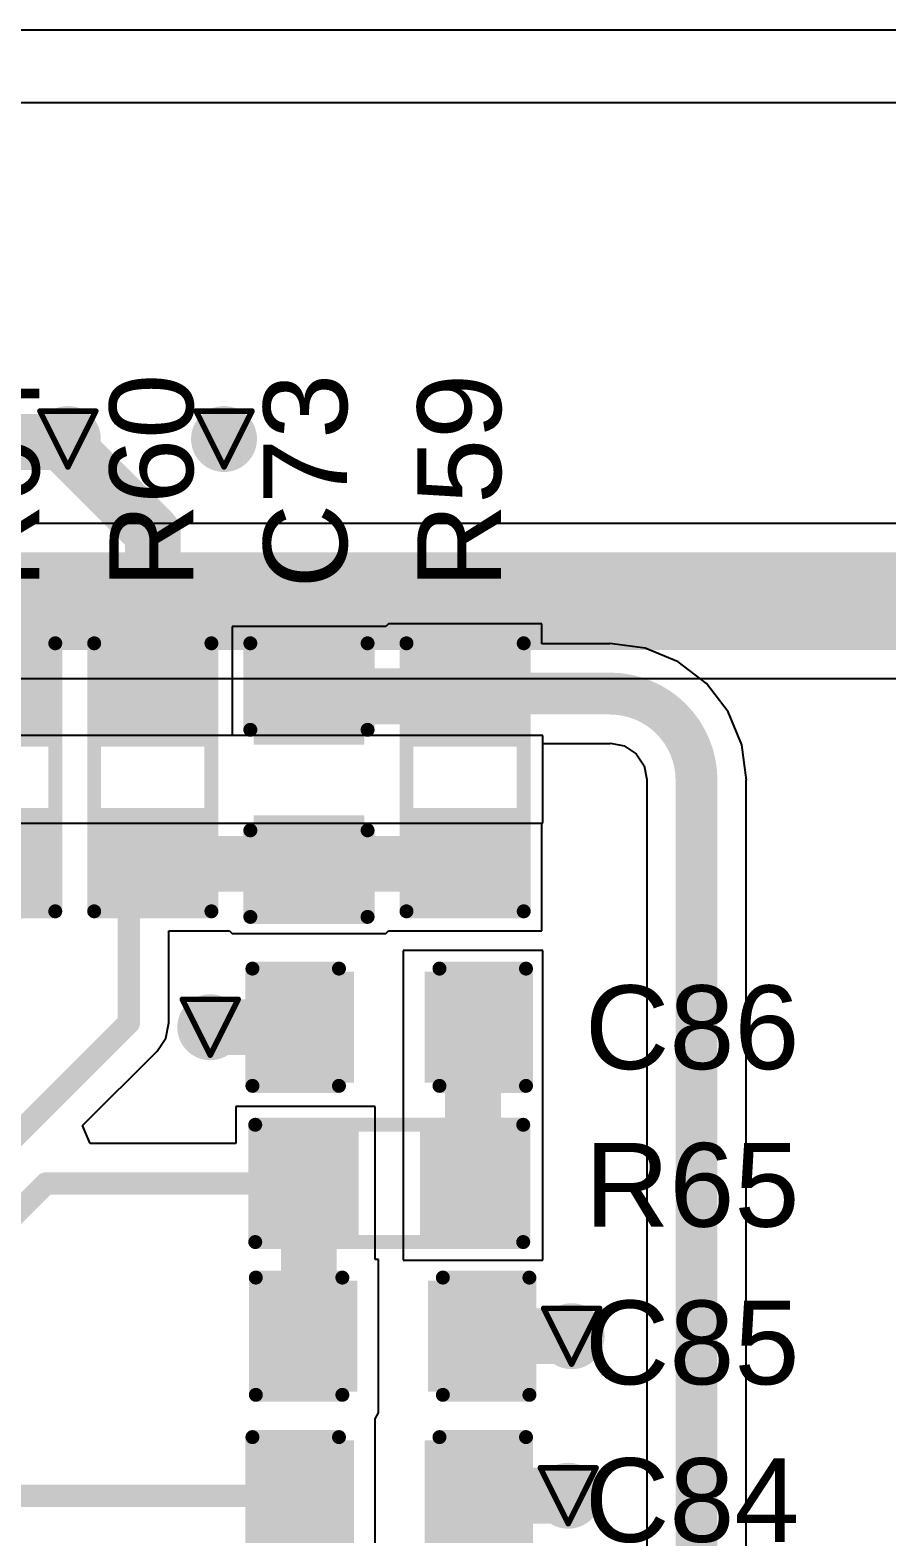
# Model space of a CAD drawing. Header units: inches. Extents: x 0 to 12.2, y 0 to 7.
# Drawn here: x 1.491 to 1.798, y 3.896 to 4.435 of the extents above; entities that cross this region are included whole.
import ezdxf

# ---------------------------------------------------------------- set-up
doc = ezdxf.new("R2010")
doc.units = ezdxf.units.IN
doc.header["$MEASUREMENT"] = 0
for name, color, linetype in [('Bottom Layer', 5, 'Continuous'), ('Drill Drawing', 1, 'Continuous'), ('Layer 1', 16, 'Continuous'), ('Layer 2', 76, 'Continuous'), ('Top Layer', 1, 'Continuous'), ('Top Overlay', 2, 'Continuous'), ('Top Paste', 8, 'Continuous'), ('Top Solder', 216, 'Continuous'), ('Via Holes', 16, 'Continuous')]:
    doc.layers.add(name, color=color, linetype=linetype)
doc.styles.add('Arial', font='', dxfattribs={"height": 0.2})
doc.styles.get('Arial').set_extended_font_data('Arial')

# ---------------------------------------------------------------- blocks, each defined once
blk = doc.blocks.new('R___0603_99')
at = {"layer": 'Top Layer'}
for points in [[(-0.015, 0.0175), (-0.015, -0.0175), (-0.045, -0.0175), (-0.045, 0.0175)], [(0.045, 0.0175), (0.045, -0.0175), (0.015, -0.0175), (0.015, 0.0175)]]:
    blk.add_hatch(color=1, dxfattribs=at).paths.add_polyline_path(points)
at = {"layer": 'Top Paste'}
for points in [[(-0.015, 0.0175), (-0.015, -0.0175), (-0.045, -0.0175), (-0.045, 0.0175)], [(0.045, 0.0175), (0.045, -0.0175), (0.015, -0.0175), (0.015, 0.0175)]]:
    blk.add_hatch(color=8, dxfattribs=at).paths.add_polyline_path(points)
at = {"layer": 'Top Solder'}
for points in [[(-0.011, 0.0215), (-0.011, -0.0215), (-0.049, -0.0215), (-0.049, 0.0215)], [(0.049, 0.0215), (0.049, -0.0215), (0.011, -0.0215), (0.011, 0.0215)]]:
    blk.add_hatch(color=216, dxfattribs=at).paths.add_polyline_path(points)
at = {"layer": 'Top Overlay'}
for points in [[(-0.048, 0.021, 0.005, 0.005, 0), (0.048, 0.021, 0.005, 0.005, 0)], [(-0.048, -0.021, 0.005, 0.005, 0), (-0.048, 0.021, 0.005, 0.005, 0)], [(0.048, -0.021, 0.005, 0.005, 0), (0.048, 0.021, 0.005, 0.005, 0)], [(-0.048, -0.021, 0.005, 0.005, 0), (0.048, -0.021, 0.005, 0.005, 0)]]:
    blk.add_lwpolyline(points, format="xyseb", dxfattribs=at)
for points in [[(-0.04925, 0.021, 0.0025, 0.0025, 1), (-0.04675, 0.021, 0.0025, 0.0025, 1)], [(-0.04925, 0.021, 0.0025, 0.0025, 1), (-0.04675, 0.021, 0.0025, 0.0025, 1)], [(0.04675, 0.021, 0.0025, 0.0025, 1), (0.04925, 0.021, 0.0025, 0.0025, 1)], [(0.04675, 0.021, 0.0025, 0.0025, 1), (0.04925, 0.021, 0.0025, 0.0025, 1)], [(-0.04925, -0.021, 0.0025, 0.0025, 1), (-0.04675, -0.021, 0.0025, 0.0025, 1)], [(-0.04925, -0.021, 0.0025, 0.0025, 1), (-0.04675, -0.021, 0.0025, 0.0025, 1)], [(0.04675, -0.021, 0.0025, 0.0025, 1), (0.04925, -0.021, 0.0025, 0.0025, 1)], [(0.04675, -0.021, 0.0025, 0.0025, 1), (0.04925, -0.021, 0.0025, 0.0025, 1)]]:
    blk.add_lwpolyline(points, format="xyseb", close=True, dxfattribs=at)
blk = doc.blocks.new('R___0603_100')
at = {"layer": 'Top Layer'}
for points in [[(-0.015, 0.0175), (-0.015, -0.0175), (-0.045, -0.0175), (-0.045, 0.0175)], [(0.045, 0.0175), (0.045, -0.0175), (0.015, -0.0175), (0.015, 0.0175)]]:
    blk.add_hatch(color=1, dxfattribs=at).paths.add_polyline_path(points)
at = {"layer": 'Top Paste'}
for points in [[(-0.015, 0.0175), (-0.015, -0.0175), (-0.045, -0.0175), (-0.045, 0.0175)], [(0.045, 0.0175), (0.045, -0.0175), (0.015, -0.0175), (0.015, 0.0175)]]:
    blk.add_hatch(color=8, dxfattribs=at).paths.add_polyline_path(points)
at = {"layer": 'Top Solder'}
for points in [[(-0.011, 0.0215), (-0.011, -0.0215), (-0.049, -0.0215), (-0.049, 0.0215)], [(0.049, 0.0215), (0.049, -0.0215), (0.011, -0.0215), (0.011, 0.0215)]]:
    blk.add_hatch(color=216, dxfattribs=at).paths.add_polyline_path(points)
at = {"layer": 'Top Overlay'}
for points in [[(-0.048, -0.021, 0.005, 0.005, 0), (-0.048, 0.021, 0.005, 0.005, 0)], [(0.048, 0.021, 0.005, 0.005, 0), (-0.048, 0.021, 0.005, 0.005, 0)], [(0.048, -0.021, 0.005, 0.005, 0), (0.048, 0.021, 0.005, 0.005, 0)], [(0.048, -0.021, 0.005, 0.005, 0), (-0.048, -0.021, 0.005, 0.005, 0)]]:
    blk.add_lwpolyline(points, format="xyseb", dxfattribs=at)
for points in [[(-0.04925, 0.021, 0.0025, 0.0025, 1), (-0.04675, 0.021, 0.0025, 0.0025, 1)], [(-0.04925, 0.021, 0.0025, 0.0025, 1), (-0.04675, 0.021, 0.0025, 0.0025, 1)], [(0.04675, 0.021, 0.0025, 0.0025, 1), (0.04925, 0.021, 0.0025, 0.0025, 1)], [(0.04675, 0.021, 0.0025, 0.0025, 1), (0.04925, 0.021, 0.0025, 0.0025, 1)], [(-0.04925, -0.021, 0.0025, 0.0025, 1), (-0.04675, -0.021, 0.0025, 0.0025, 1)], [(-0.04925, -0.021, 0.0025, 0.0025, 1), (-0.04675, -0.021, 0.0025, 0.0025, 1)], [(0.04675, -0.021, 0.0025, 0.0025, 1), (0.04925, -0.021, 0.0025, 0.0025, 1)], [(0.04675, -0.021, 0.0025, 0.0025, 1), (0.04925, -0.021, 0.0025, 0.0025, 1)]]:
    blk.add_lwpolyline(points, format="xyseb", close=True, dxfattribs=at)
blk = doc.blocks.new('R___0603_104')
at = {"layer": 'Top Layer'}
for points in [[(-0.015, 0.0175), (-0.015, -0.0175), (-0.045, -0.0175), (-0.045, 0.0175)], [(0.045, 0.0175), (0.045, -0.0175), (0.015, -0.0175), (0.015, 0.0175)]]:
    blk.add_hatch(color=1, dxfattribs=at).paths.add_polyline_path(points)
at = {"layer": 'Top Paste'}
for points in [[(-0.015, 0.0175), (-0.015, -0.0175), (-0.045, -0.0175), (-0.045, 0.0175)], [(0.045, 0.0175), (0.045, -0.0175), (0.015, -0.0175), (0.015, 0.0175)]]:
    blk.add_hatch(color=8, dxfattribs=at).paths.add_polyline_path(points)
at = {"layer": 'Top Solder'}
for points in [[(-0.011, 0.0215), (-0.011, -0.0215), (-0.049, -0.0215), (-0.049, 0.0215)], [(0.049, 0.0215), (0.049, -0.0215), (0.011, -0.0215), (0.011, 0.0215)]]:
    blk.add_hatch(color=216, dxfattribs=at).paths.add_polyline_path(points)
at = {"layer": 'Top Overlay'}
for points in [[(-0.048, 0.021, 0.005, 0.005, 0), (-0.048, -0.021, 0.005, 0.005, 0)], [(-0.048, 0.021, 0.005, 0.005, 0), (0.048, 0.021, 0.005, 0.005, 0)], [(0.048, 0.021, 0.005, 0.005, 0), (0.048, -0.021, 0.005, 0.005, 0)], [(-0.048, -0.021, 0.005, 0.005, 0), (0.048, -0.021, 0.005, 0.005, 0)]]:
    blk.add_lwpolyline(points, format="xyseb", dxfattribs=at)
for points in [[(-0.04925, 0.021, 0.0025, 0.0025, 1), (-0.04675, 0.021, 0.0025, 0.0025, 1)], [(-0.04925, 0.021, 0.0025, 0.0025, 1), (-0.04675, 0.021, 0.0025, 0.0025, 1)], [(0.04675, 0.021, 0.0025, 0.0025, 1), (0.04925, 0.021, 0.0025, 0.0025, 1)], [(0.04675, 0.021, 0.0025, 0.0025, 1), (0.04925, 0.021, 0.0025, 0.0025, 1)], [(-0.04925, -0.021, 0.0025, 0.0025, 1), (-0.04675, -0.021, 0.0025, 0.0025, 1)], [(-0.04925, -0.021, 0.0025, 0.0025, 1), (-0.04675, -0.021, 0.0025, 0.0025, 1)], [(0.04675, -0.021, 0.0025, 0.0025, 1), (0.04925, -0.021, 0.0025, 0.0025, 1)], [(0.04675, -0.021, 0.0025, 0.0025, 1), (0.04925, -0.021, 0.0025, 0.0025, 1)]]:
    blk.add_lwpolyline(points, format="xyseb", close=True, dxfattribs=at)
blk = doc.blocks.new('R___0603_105')
at = {"layer": 'Top Layer'}
for points in [[(-0.015, 0.0175), (-0.015, -0.0175), (-0.045, -0.0175), (-0.045, 0.0175)], [(0.045, 0.0175), (0.045, -0.0175), (0.015, -0.0175), (0.015, 0.0175)]]:
    blk.add_hatch(color=1, dxfattribs=at).paths.add_polyline_path(points)
at = {"layer": 'Top Paste'}
for points in [[(-0.015, 0.0175), (-0.015, -0.0175), (-0.045, -0.0175), (-0.045, 0.0175)], [(0.045, 0.0175), (0.045, -0.0175), (0.015, -0.0175), (0.015, 0.0175)]]:
    blk.add_hatch(color=8, dxfattribs=at).paths.add_polyline_path(points)
at = {"layer": 'Top Solder'}
for points in [[(-0.011, 0.0215), (-0.011, -0.0215), (-0.049, -0.0215), (-0.049, 0.0215)], [(0.049, 0.0215), (0.049, -0.0215), (0.011, -0.0215), (0.011, 0.0215)]]:
    blk.add_hatch(color=216, dxfattribs=at).paths.add_polyline_path(points)
at = {"layer": 'Top Overlay'}
for points in [[(-0.048, 0.021, 0.005, 0.005, 0), (-0.048, -0.021, 0.005, 0.005, 0)], [(-0.048, 0.021, 0.005, 0.005, 0), (0.048, 0.021, 0.005, 0.005, 0)], [(0.048, 0.021, 0.005, 0.005, 0), (0.048, -0.021, 0.005, 0.005, 0)], [(-0.048, -0.021, 0.005, 0.005, 0), (0.048, -0.021, 0.005, 0.005, 0)]]:
    blk.add_lwpolyline(points, format="xyseb", dxfattribs=at)
for points in [[(-0.04925, 0.021, 0.0025, 0.0025, 1), (-0.04675, 0.021, 0.0025, 0.0025, 1)], [(-0.04925, 0.021, 0.0025, 0.0025, 1), (-0.04675, 0.021, 0.0025, 0.0025, 1)], [(0.04675, 0.021, 0.0025, 0.0025, 1), (0.04925, 0.021, 0.0025, 0.0025, 1)], [(0.04675, 0.021, 0.0025, 0.0025, 1), (0.04925, 0.021, 0.0025, 0.0025, 1)], [(-0.04925, -0.021, 0.0025, 0.0025, 1), (-0.04675, -0.021, 0.0025, 0.0025, 1)], [(-0.04925, -0.021, 0.0025, 0.0025, 1), (-0.04675, -0.021, 0.0025, 0.0025, 1)], [(0.04675, -0.021, 0.0025, 0.0025, 1), (0.04925, -0.021, 0.0025, 0.0025, 1)], [(0.04675, -0.021, 0.0025, 0.0025, 1), (0.04925, -0.021, 0.0025, 0.0025, 1)]]:
    blk.add_lwpolyline(points, format="xyseb", close=True, dxfattribs=at)
blk = doc.blocks.new('C___0603_270')
at = {"layer": 'Top Layer'}
for points in [[(-0.015, 0.0175), (-0.015, -0.0175), (-0.045, -0.0175), (-0.045, 0.0175)], [(0.045, 0.0175), (0.045, -0.0175), (0.015, -0.0175), (0.015, 0.0175)]]:
    blk.add_hatch(color=1, dxfattribs=at).paths.add_polyline_path(points)
at = {"layer": 'Top Paste'}
for points in [[(-0.015, 0.0175), (-0.015, -0.0175), (-0.045, -0.0175), (-0.045, 0.0175)], [(0.045, 0.0175), (0.045, -0.0175), (0.015, -0.0175), (0.015, 0.0175)]]:
    blk.add_hatch(color=8, dxfattribs=at).paths.add_polyline_path(points)
at = {"layer": 'Top Solder'}
for points in [[(-0.0126378, 0.0198622), (-0.0126378, -0.0198622), (-0.0473622, -0.0198622), (-0.0473622, 0.0198622)], [(0.0473622, 0.0198622), (0.0473622, -0.0198622), (0.0126378, -0.0198622), (0.0126378, 0.0198622)]]:
    blk.add_hatch(color=216, dxfattribs=at).paths.add_polyline_path(points)
at = {"layer": 'Top Overlay'}
for points in [[(-0.018, 0.021, 0.005, 0.005, 0), (-0.049, 0.021, 0.005, 0.005, 0)], [(-0.049, 0.021, 0.005, 0.005, 0), (-0.049, -0.021, 0.005, 0.005, 0)], [(0.049, 0.021, 0.005, 0.005, 0), (0.018, 0.021, 0.005, 0.005, 0)], [(0.049, 0.021, 0.005, 0.005, 0), (0.049, -0.021, 0.005, 0.005, 0)], [(-0.018, -0.021, 0.005, 0.005, 0), (-0.049, -0.021, 0.005, 0.005, 0)], [(0.049, -0.021, 0.005, 0.005, 0), (0.018, -0.021, 0.005, 0.005, 0)]]:
    blk.add_lwpolyline(points, format="xyseb", dxfattribs=at)
for points in [[(-0.05025, 0.021, 0.0025, 0.0025, 1), (-0.04775, 0.021, 0.0025, 0.0025, 1)], [(-0.05025, 0.021, 0.0025, 0.0025, 1), (-0.04775, 0.021, 0.0025, 0.0025, 1)], [(-0.01925, 0.021, 0.0025, 0.0025, 1), (-0.01675, 0.021, 0.0025, 0.0025, 1)], [(0.01675, 0.021, 0.0025, 0.0025, 1), (0.01925, 0.021, 0.0025, 0.0025, 1)], [(0.04775, 0.021, 0.0025, 0.0025, 1), (0.05025, 0.021, 0.0025, 0.0025, 1)], [(0.04775, 0.021, 0.0025, 0.0025, 1), (0.05025, 0.021, 0.0025, 0.0025, 1)], [(-0.05025, -0.021, 0.0025, 0.0025, 1), (-0.04775, -0.021, 0.0025, 0.0025, 1)], [(-0.05025, -0.021, 0.0025, 0.0025, 1), (-0.04775, -0.021, 0.0025, 0.0025, 1)], [(-0.01925, -0.021, 0.0025, 0.0025, 1), (-0.01675, -0.021, 0.0025, 0.0025, 1)], [(0.01675, -0.021, 0.0025, 0.0025, 1), (0.01925, -0.021, 0.0025, 0.0025, 1)], [(0.04775, -0.021, 0.0025, 0.0025, 1), (0.05025, -0.021, 0.0025, 0.0025, 1)], [(0.04775, -0.021, 0.0025, 0.0025, 1), (0.05025, -0.021, 0.0025, 0.0025, 1)]]:
    blk.add_lwpolyline(points, format="xyseb", close=True, dxfattribs=at)
blk = doc.blocks.new('C___0603_271')
at = {"layer": 'Top Layer'}
for points in [[(-0.015, 0.0175), (-0.015, -0.0175), (-0.045, -0.0175), (-0.045, 0.0175)], [(0.045, 0.0175), (0.045, -0.0175), (0.015, -0.0175), (0.015, 0.0175)]]:
    blk.add_hatch(color=1, dxfattribs=at).paths.add_polyline_path(points)
at = {"layer": 'Top Paste'}
for points in [[(-0.015, 0.0175), (-0.015, -0.0175), (-0.045, -0.0175), (-0.045, 0.0175)], [(0.045, 0.0175), (0.045, -0.0175), (0.015, -0.0175), (0.015, 0.0175)]]:
    blk.add_hatch(color=8, dxfattribs=at).paths.add_polyline_path(points)
at = {"layer": 'Top Solder'}
for points in [[(-0.0126378, 0.0198622), (-0.0126378, -0.0198622), (-0.0473622, -0.0198622), (-0.0473622, 0.0198622)], [(0.0473622, 0.0198622), (0.0473622, -0.0198622), (0.0126378, -0.0198622), (0.0126378, 0.0198622)]]:
    blk.add_hatch(color=216, dxfattribs=at).paths.add_polyline_path(points)
at = {"layer": 'Top Overlay'}
for points in [[(-0.049, 0.021, 0.005, 0.005, 0), (-0.018, 0.021, 0.005, 0.005, 0)], [(-0.049, -0.021, 0.005, 0.005, 0), (-0.049, 0.021, 0.005, 0.005, 0)], [(0.018, 0.021, 0.005, 0.005, 0), (0.049, 0.021, 0.005, 0.005, 0)], [(0.049, -0.021, 0.005, 0.005, 0), (0.049, 0.021, 0.005, 0.005, 0)], [(-0.049, -0.021, 0.005, 0.005, 0), (-0.018, -0.021, 0.005, 0.005, 0)], [(0.018, -0.021, 0.005, 0.005, 0), (0.049, -0.021, 0.005, 0.005, 0)]]:
    blk.add_lwpolyline(points, format="xyseb", dxfattribs=at)
for points in [[(-0.05025, 0.021, 0.0025, 0.0025, 1), (-0.04775, 0.021, 0.0025, 0.0025, 1)], [(-0.05025, 0.021, 0.0025, 0.0025, 1), (-0.04775, 0.021, 0.0025, 0.0025, 1)], [(-0.01925, 0.021, 0.0025, 0.0025, 1), (-0.01675, 0.021, 0.0025, 0.0025, 1)], [(0.01675, 0.021, 0.0025, 0.0025, 1), (0.01925, 0.021, 0.0025, 0.0025, 1)], [(0.04775, 0.021, 0.0025, 0.0025, 1), (0.05025, 0.021, 0.0025, 0.0025, 1)], [(0.04775, 0.021, 0.0025, 0.0025, 1), (0.05025, 0.021, 0.0025, 0.0025, 1)], [(-0.05025, -0.021, 0.0025, 0.0025, 1), (-0.04775, -0.021, 0.0025, 0.0025, 1)], [(-0.05025, -0.021, 0.0025, 0.0025, 1), (-0.04775, -0.021, 0.0025, 0.0025, 1)], [(-0.01925, -0.021, 0.0025, 0.0025, 1), (-0.01675, -0.021, 0.0025, 0.0025, 1)], [(0.01675, -0.021, 0.0025, 0.0025, 1), (0.01925, -0.021, 0.0025, 0.0025, 1)], [(0.04775, -0.021, 0.0025, 0.0025, 1), (0.05025, -0.021, 0.0025, 0.0025, 1)], [(0.04775, -0.021, 0.0025, 0.0025, 1), (0.05025, -0.021, 0.0025, 0.0025, 1)]]:
    blk.add_lwpolyline(points, format="xyseb", close=True, dxfattribs=at)
blk = doc.blocks.new('C___0603_272')
at = {"layer": 'Top Layer'}
for points in [[(-0.015, 0.0175), (-0.015, -0.0175), (-0.045, -0.0175), (-0.045, 0.0175)], [(0.045, 0.0175), (0.045, -0.0175), (0.015, -0.0175), (0.015, 0.0175)]]:
    blk.add_hatch(color=1, dxfattribs=at).paths.add_polyline_path(points)
at = {"layer": 'Top Paste'}
for points in [[(-0.015, 0.0175), (-0.015, -0.0175), (-0.045, -0.0175), (-0.045, 0.0175)], [(0.045, 0.0175), (0.045, -0.0175), (0.015, -0.0175), (0.015, 0.0175)]]:
    blk.add_hatch(color=8, dxfattribs=at).paths.add_polyline_path(points)
at = {"layer": 'Top Solder'}
for points in [[(-0.0126378, 0.0198622), (-0.0126378, -0.0198622), (-0.0473622, -0.0198622), (-0.0473622, 0.0198622)], [(0.0473622, 0.0198622), (0.0473622, -0.0198622), (0.0126378, -0.0198622), (0.0126378, 0.0198622)]]:
    blk.add_hatch(color=216, dxfattribs=at).paths.add_polyline_path(points)
at = {"layer": 'Top Overlay'}
for points in [[(-0.018, 0.021, 0.005, 0.005, 0), (-0.049, 0.021, 0.005, 0.005, 0)], [(-0.049, 0.021, 0.005, 0.005, 0), (-0.049, -0.021, 0.005, 0.005, 0)], [(0.049, 0.021, 0.005, 0.005, 0), (0.018, 0.021, 0.005, 0.005, 0)], [(0.049, 0.021, 0.005, 0.005, 0), (0.049, -0.021, 0.005, 0.005, 0)], [(-0.018, -0.021, 0.005, 0.005, 0), (-0.049, -0.021, 0.005, 0.005, 0)], [(0.049, -0.021, 0.005, 0.005, 0), (0.018, -0.021, 0.005, 0.005, 0)]]:
    blk.add_lwpolyline(points, format="xyseb", dxfattribs=at)
for points in [[(-0.05025, 0.021, 0.0025, 0.0025, 1), (-0.04775, 0.021, 0.0025, 0.0025, 1)], [(-0.05025, 0.021, 0.0025, 0.0025, 1), (-0.04775, 0.021, 0.0025, 0.0025, 1)], [(-0.01925, 0.021, 0.0025, 0.0025, 1), (-0.01675, 0.021, 0.0025, 0.0025, 1)], [(0.01675, 0.021, 0.0025, 0.0025, 1), (0.01925, 0.021, 0.0025, 0.0025, 1)], [(0.04775, 0.021, 0.0025, 0.0025, 1), (0.05025, 0.021, 0.0025, 0.0025, 1)], [(0.04775, 0.021, 0.0025, 0.0025, 1), (0.05025, 0.021, 0.0025, 0.0025, 1)], [(-0.05025, -0.021, 0.0025, 0.0025, 1), (-0.04775, -0.021, 0.0025, 0.0025, 1)], [(-0.05025, -0.021, 0.0025, 0.0025, 1), (-0.04775, -0.021, 0.0025, 0.0025, 1)], [(-0.01925, -0.021, 0.0025, 0.0025, 1), (-0.01675, -0.021, 0.0025, 0.0025, 1)], [(0.01675, -0.021, 0.0025, 0.0025, 1), (0.01925, -0.021, 0.0025, 0.0025, 1)], [(0.04775, -0.021, 0.0025, 0.0025, 1), (0.05025, -0.021, 0.0025, 0.0025, 1)], [(0.04775, -0.021, 0.0025, 0.0025, 1), (0.05025, -0.021, 0.0025, 0.0025, 1)]]:
    blk.add_lwpolyline(points, format="xyseb", close=True, dxfattribs=at)
blk = doc.blocks.new('C___0603_283')
at = {"layer": 'Top Layer'}
for points in [[(-0.015, 0.0175), (-0.015, -0.0175), (-0.045, -0.0175), (-0.045, 0.0175)], [(0.045, 0.0175), (0.045, -0.0175), (0.015, -0.0175), (0.015, 0.0175)]]:
    blk.add_hatch(color=1, dxfattribs=at).paths.add_polyline_path(points)
at = {"layer": 'Top Paste'}
for points in [[(-0.015, 0.0175), (-0.015, -0.0175), (-0.045, -0.0175), (-0.045, 0.0175)], [(0.045, 0.0175), (0.045, -0.0175), (0.015, -0.0175), (0.015, 0.0175)]]:
    blk.add_hatch(color=8, dxfattribs=at).paths.add_polyline_path(points)
at = {"layer": 'Top Solder'}
for points in [[(-0.0126378, 0.0198622), (-0.0126378, -0.0198622), (-0.0473622, -0.0198622), (-0.0473622, 0.0198622)], [(0.0473622, 0.0198622), (0.0473622, -0.0198622), (0.0126378, -0.0198622), (0.0126378, 0.0198622)]]:
    blk.add_hatch(color=216, dxfattribs=at).paths.add_polyline_path(points)
at = {"layer": 'Top Overlay'}
for points in [[(-0.049, -0.0209999, 0.005, 0.005, 0), (-0.049, 0.021, 0.005, 0.005, 0)], [(-0.018, 0.021, 0.005, 0.005, 0), (-0.049, 0.021, 0.005, 0.005, 0)], [(0.049, 0.021, 0.005, 0.005, 0), (0.018, 0.021, 0.005, 0.005, 0)], [(0.049, -0.0209999, 0.005, 0.005, 0), (0.049, 0.021, 0.005, 0.005, 0)], [(-0.018, -0.0209999, 0.005, 0.005, 0), (-0.049, -0.0209999, 0.005, 0.005, 0)], [(0.049, -0.0209999, 0.005, 0.005, 0), (0.018, -0.0209999, 0.005, 0.005, 0)]]:
    blk.add_lwpolyline(points, format="xyseb", dxfattribs=at)
for points in [[(-0.05025, 0.021, 0.0025, 0.0025, 1), (-0.04775, 0.021, 0.0025, 0.0025, 1)], [(-0.05025, 0.021, 0.0025, 0.0025, 1), (-0.04775, 0.021, 0.0025, 0.0025, 1)], [(-0.01925, 0.021, 0.0025, 0.0025, 1), (-0.01675, 0.021, 0.0025, 0.0025, 1)], [(0.01675, 0.021, 0.0025, 0.0025, 1), (0.01925, 0.021, 0.0025, 0.0025, 1)], [(0.04775, 0.021, 0.0025, 0.0025, 1), (0.05025, 0.021, 0.0025, 0.0025, 1)], [(0.04775, 0.021, 0.0025, 0.0025, 1), (0.05025, 0.021, 0.0025, 0.0025, 1)], [(-0.05025, -0.0209999, 0.0025, 0.0025, 1), (-0.04775, -0.0209999, 0.0025, 0.0025, 1)], [(-0.05025, -0.0209999, 0.0025, 0.0025, 1), (-0.04775, -0.0209999, 0.0025, 0.0025, 1)], [(-0.01925, -0.0209999, 0.0025, 0.0025, 1), (-0.01675, -0.0209999, 0.0025, 0.0025, 1)], [(0.01675, -0.0209999, 0.0025, 0.0025, 1), (0.01925, -0.0209999, 0.0025, 0.0025, 1)], [(0.04775, -0.0209999, 0.0025, 0.0025, 1), (0.05025, -0.0209999, 0.0025, 0.0025, 1)], [(0.04775, -0.0209999, 0.0025, 0.0025, 1), (0.05025, -0.0209999, 0.0025, 0.0025, 1)]]:
    blk.add_lwpolyline(points, format="xyseb", close=True, dxfattribs=at)

msp = doc.modelspace()

# ---------------------------------------------------------------- hatches: boundary and pattern name
at = {"layer": 'Bottom Layer'}
h = msp.add_hatch(color=5, dxfattribs=at)
edge = h.paths.add_edge_path()
edge.add_arc((1.5048, 4.2885246), 0.011811, 0, 360)
h = msp.add_hatch(color=5, dxfattribs=at)
edge = h.paths.add_edge_path()
edge.add_arc((1.5607371, 4.2885246), 0.011811, 0, 360)
h = msp.add_hatch(color=5, dxfattribs=at)
edge = h.paths.add_edge_path()
edge.add_arc((1.5558026, 4.0778331), 0.011811, 0, 360)
h = msp.add_hatch(color=5, dxfattribs=at)
edge = h.paths.add_edge_path()
edge.add_arc((1.6852516, 3.9671613), 0.011811, 0, 360)
h = msp.add_hatch(color=5, dxfattribs=at)
edge = h.paths.add_edge_path()
edge.add_arc((1.684037, 3.9100218), 0.011811, 0, 360)
at = {"layer": 'Layer 1'}
h = msp.add_hatch(color=16, dxfattribs=at)
edge = h.paths.add_edge_path()
edge.add_arc((1.5048, 4.2885246), 0.011811, 0, 360)
h = msp.add_hatch(color=16, dxfattribs=at)
edge = h.paths.add_edge_path()
edge.add_arc((1.5607371, 4.2885246), 0.011811, 0, 360)
h = msp.add_hatch(color=16, dxfattribs=at)
edge = h.paths.add_edge_path()
edge.add_arc((1.5558026, 4.0778331), 0.011811, 0, 360)
h = msp.add_hatch(color=16, dxfattribs=at)
edge = h.paths.add_edge_path()
edge.add_arc((1.6852516, 3.9671613), 0.011811, 0, 360)
h = msp.add_hatch(color=16, dxfattribs=at)
edge = h.paths.add_edge_path()
edge.add_arc((1.684037, 3.9100218), 0.011811, 0, 360)
at = {"layer": 'Layer 2'}
h = msp.add_hatch(color=76, dxfattribs=at)
edge = h.paths.add_edge_path()
edge.add_arc((1.5048, 4.2885246), 0.011811, 0, 360)
h = msp.add_hatch(color=76, dxfattribs=at)
edge = h.paths.add_edge_path()
edge.add_arc((1.5607371, 4.2885246), 0.011811, 0, 360)
h = msp.add_hatch(color=76, dxfattribs=at)
edge = h.paths.add_edge_path()
edge.add_arc((1.5558026, 4.0778331), 0.011811, 0, 360)
h = msp.add_hatch(color=76, dxfattribs=at)
edge = h.paths.add_edge_path()
edge.add_arc((1.6852516, 3.9671613), 0.011811, 0, 360)
h = msp.add_hatch(color=76, dxfattribs=at)
edge = h.paths.add_edge_path()
edge.add_arc((1.684037, 3.9100218), 0.011811, 0, 360)
at = {"layer": 'Top Layer'}
h = msp.add_hatch(color=1, dxfattribs=at)
edge = h.paths.add_edge_path()
edge.add_arc((1.5048, 4.2885246), 0.011811, 0, 360)
h = msp.add_hatch(color=1, dxfattribs=at)
edge = h.paths.add_edge_path()
edge.add_arc((1.5607371, 4.2885246), 0.011811, 0, 360)
h = msp.add_hatch(color=1, dxfattribs=at)
edge = h.paths.add_edge_path()
edge.add_arc((1.5558026, 4.0778331), 0.011811, 0, 360)
h = msp.add_hatch(color=1, dxfattribs=at)
edge = h.paths.add_edge_path()
edge.add_arc((1.6852516, 3.9671613), 0.011811, 0, 360)
h = msp.add_hatch(color=1, dxfattribs=at)
edge = h.paths.add_edge_path()
edge.add_arc((1.684037, 3.9100218), 0.011811, 0, 360)
at = {"layer": 'Via Holes'}
h = msp.add_hatch(color=7, dxfattribs=at)
edge = h.paths.add_edge_path()
edge.add_arc((1.5048, 4.2885246), 0.0059055, 0, 360)
h = msp.add_hatch(color=7, dxfattribs=at)
edge = h.paths.add_edge_path()
edge.add_arc((1.5607371, 4.2885246), 0.0059055, 0, 360)
h = msp.add_hatch(color=7, dxfattribs=at)
edge = h.paths.add_edge_path()
edge.add_arc((1.5558026, 4.0778331), 0.0059055, 0, 360)
h = msp.add_hatch(color=7, dxfattribs=at)
edge = h.paths.add_edge_path()
edge.add_arc((1.6852516, 3.9671613), 0.0059055, 0, 360)
h = msp.add_hatch(color=7, dxfattribs=at)
edge = h.paths.add_edge_path()
edge.add_arc((1.684037, 3.9100218), 0.0059055, 0, 360)

# ---------------------------------------------------------------- linework, layer by layer
at = {"layer": 'Bottom Layer'}
for p, q in [((2.1869754, 4.2582106), (1.4233545, 4.2582106)), ((1.4233545, 4.202736), (2.1869754, 4.202736))]:
    msp.add_line(p, q, dxfattribs=at)
msp.add_lwpolyline([(1.4233545, 4.2304733, 0.035, 0.035, 0), (2.1869754, 4.2304733, 0.035, 0.035, 0)], format="xyseb", dxfattribs=at)
at = {"layer": 'Drill Drawing'}
for points in [[(1.4948, 4.2985246, 0.002, 0.002, 0), (1.5148, 4.2985246, 0.002, 0.002, 0)], [(1.4948, 4.2985246, 0.002, 0.002, 0), (1.5048, 4.2785246, 0.002, 0.002, 0)], [(1.5048, 4.2785246, 0.002, 0.002, 0), (1.5148, 4.2985246, 0.002, 0.002, 0)], [(1.5507371, 4.2985246, 0.002, 0.002, 0), (1.5707371, 4.2985246, 0.002, 0.002, 0)], [(1.5507371, 4.2985246, 0.002, 0.002, 0), (1.5607371, 4.2785246, 0.002, 0.002, 0)], [(1.5607371, 4.2785246, 0.002, 0.002, 0), (1.5707371, 4.2985246, 0.002, 0.002, 0)], [(1.5458026, 4.0878331, 0.002, 0.002, 0), (1.5658026, 4.0878331, 0.002, 0.002, 0)], [(1.5458026, 4.0878331, 0.002, 0.002, 0), (1.5558026, 4.0678331, 0.002, 0.002, 0)], [(1.5558026, 4.0678331, 0.002, 0.002, 0), (1.5658026, 4.0878331, 0.002, 0.002, 0)], [(1.6752516, 3.9771613, 0.002, 0.002, 0), (1.6952516, 3.9771613, 0.002, 0.002, 0)], [(1.6752516, 3.9771613, 0.002, 0.002, 0), (1.6852516, 3.9571613, 0.002, 0.002, 0)], [(1.6852516, 3.9571613, 0.002, 0.002, 0), (1.6952516, 3.9771613, 0.002, 0.002, 0)], [(1.674037, 3.9200218, 0.002, 0.002, 0), (1.694037, 3.9200218, 0.002, 0.002, 0)], [(1.674037, 3.9200218, 0.002, 0.002, 0), (1.684037, 3.9000218, 0.002, 0.002, 0)], [(1.684037, 3.9000218, 0.002, 0.002, 0), (1.694037, 3.9200218, 0.002, 0.002, 0)]]:
    msp.add_lwpolyline(points, format="xyseb", dxfattribs=at)
for points in [[(1.4943, 4.2985246, 0.001, 0.001, 1), (1.4953, 4.2985246, 0.001, 0.001, 1)], [(1.4943, 4.2985246, 0.001, 0.001, 1), (1.4953, 4.2985246, 0.001, 0.001, 1)], [(1.5143, 4.2985246, 0.001, 0.001, 1), (1.5153, 4.2985246, 0.001, 0.001, 1)], [(1.5143, 4.2985246, 0.001, 0.001, 1), (1.5153, 4.2985246, 0.001, 0.001, 1)], [(1.5502371, 4.2985246, 0.001, 0.001, 1), (1.5512371, 4.2985246, 0.001, 0.001, 1)], [(1.5502371, 4.2985246, 0.001, 0.001, 1), (1.5512371, 4.2985246, 0.001, 0.001, 1)], [(1.5702371, 4.2985246, 0.001, 0.001, 1), (1.5712371, 4.2985246, 0.001, 0.001, 1)], [(1.5702371, 4.2985246, 0.001, 0.001, 1), (1.5712371, 4.2985246, 0.001, 0.001, 1)], [(1.5043, 4.2785246, 0.001, 0.001, 1), (1.5053, 4.2785246, 0.001, 0.001, 1)], [(1.5043, 4.2785246, 0.001, 0.001, 1), (1.5053, 4.2785246, 0.001, 0.001, 1)], [(1.5602371, 4.2785246, 0.001, 0.001, 1), (1.5612371, 4.2785246, 0.001, 0.001, 1)], [(1.5602371, 4.2785246, 0.001, 0.001, 1), (1.5612371, 4.2785246, 0.001, 0.001, 1)], [(1.5453026, 4.0878331, 0.001, 0.001, 1), (1.5463026, 4.0878331, 0.001, 0.001, 1)], [(1.5453026, 4.0878331, 0.001, 0.001, 1), (1.5463026, 4.0878331, 0.001, 0.001, 1)], [(1.5653026, 4.0878331, 0.001, 0.001, 1), (1.5663026, 4.0878331, 0.001, 0.001, 1)], [(1.5653026, 4.0878331, 0.001, 0.001, 1), (1.5663026, 4.0878331, 0.001, 0.001, 1)], [(1.5553026, 4.0678331, 0.001, 0.001, 1), (1.5563026, 4.0678331, 0.001, 0.001, 1)], [(1.5553026, 4.0678331, 0.001, 0.001, 1), (1.5563026, 4.0678331, 0.001, 0.001, 1)], [(1.6747516, 3.9771613, 0.001, 0.001, 1), (1.6757516, 3.9771613, 0.001, 0.001, 1)], [(1.6747516, 3.9771613, 0.001, 0.001, 1), (1.6757516, 3.9771613, 0.001, 0.001, 1)], [(1.6947516, 3.9771613, 0.001, 0.001, 1), (1.6957516, 3.9771613, 0.001, 0.001, 1)], [(1.6947516, 3.9771613, 0.001, 0.001, 1), (1.6957516, 3.9771613, 0.001, 0.001, 1)], [(1.6847516, 3.9571613, 0.001, 0.001, 1), (1.6857516, 3.9571613, 0.001, 0.001, 1)], [(1.6847516, 3.9571613, 0.001, 0.001, 1), (1.6857516, 3.9571613, 0.001, 0.001, 1)], [(1.673537, 3.9200218, 0.001, 0.001, 1), (1.674537, 3.9200218, 0.001, 0.001, 1)], [(1.673537, 3.9200218, 0.001, 0.001, 1), (1.674537, 3.9200218, 0.001, 0.001, 1)], [(1.693537, 3.9200218, 0.001, 0.001, 1), (1.694537, 3.9200218, 0.001, 0.001, 1)], [(1.693537, 3.9200218, 0.001, 0.001, 1), (1.694537, 3.9200218, 0.001, 0.001, 1)], [(1.683537, 3.9000218, 0.001, 0.001, 1), (1.684537, 3.9000218, 0.001, 0.001, 1)], [(1.683537, 3.9000218, 0.001, 0.001, 1), (1.684537, 3.9000218, 0.001, 0.001, 1)]]:
    msp.add_lwpolyline(points, format="xyseb", close=True, dxfattribs=at)
at = {"layer": 'Layer 2'}
for p, q in [((2.3150004, 4.4349997), (0.3853933, 4.435)), ((1.0867702, 4.4089998), (2.2969999, 4.409))]:
    msp.add_line(p, q, dxfattribs=at)
at = {"layer": 'Top Layer'}
for p, q in [((1.6186657, 4.2213561), (1.5636658, 4.2213561)), ((1.5636658, 4.2213561), (1.5636658, 4.1823561)), ((1.6196029, 4.2223562), (1.6186657, 4.2213561)), ((1.6196029, 4.2223561), (1.6196029, 4.2223562)), ((1.6746029, 4.2223561), (1.6196029, 4.2223561)), ((1.6746029, 4.2151989), (1.6746029, 4.2223561)), ((1.699, 4.2151989), (1.6746029, 4.2151989)), ((1.711661, 4.2136077), (1.699, 4.2152746)), ((1.699, 4.2152746), (1.699, 4.2151989)), ((1.7234592, 4.2087208), (1.711661, 4.2136077)), ((1.7335906, 4.2009467), (1.7234592, 4.2087208)), ((1.7413647, 4.1908154), (1.7335906, 4.2009467)), ((1.7462516, 4.1790171), (1.7413647, 4.1908154)), ((1.6749198, 4.1823561), (1.0647176, 4.1823561)), ((1.5636658, 4.1823561), (1.4508545, 4.1823561)), ((1.6749198, 4.1509217), (1.6749198, 4.1823561)), ((1.6749198, 4.1509217), (1.6749198, 4.1795133)), ((1.6749198, 4.1795133), (1.699, 4.1795133)), ((1.699, 4.1795133), (1.6992451, 4.179562)), ((1.6992451, 4.179562), (1.7040724, 4.1786018)), ((1.7040724, 4.1786018), (1.7083725, 4.1757286)), ((1.7083725, 4.1757286), (1.7112457, 4.1714285)), ((1.7479185, 4.1663561), (1.7462516, 4.1790171)), ((1.7112457, 4.1714285), (1.7122059, 4.1666012)), ((1.7122059, 4.1666012), (1.7121572, 4.1663561)), ((1.7121572, 4.1663561), (1.7121572, 3.7753126)), ((1.7478428, 3.7653166), (1.7478428, 4.1663561)), ((1.7478428, 4.1663561), (1.7479185, 4.1663561)), ((1.0647176, 4.1509217), (1.6749198, 4.1509217)), ((1.6746029, 4.1123561), (1.6746029, 4.1509217)), ((1.6746029, 4.1509217), (1.6749198, 4.1509217)), ((1.5409391, 4.0793984), (1.5409391, 4.1123561)), ((1.5409391, 4.1123561), (1.5627286, 4.1123561)), ((1.5627286, 4.1123561), (1.5636658, 4.111356)), ((1.5636658, 4.111356), (1.5636658, 4.1113561)), ((1.5636658, 4.1113561), (1.6186658, 4.1113561)), ((1.6186658, 4.111356), (1.619603, 4.1123561)), ((1.6186658, 4.1113561), (1.6186658, 4.111356)), ((1.619603, 4.1123561), (1.6746029, 4.1123561)), ((1.6749198, 4.1053331), (1.6249198, 4.1053331)), ((1.6249198, 4.1053331), (1.6249198, 4.0503333)), ((1.6749198, 4.0503333), (1.6749198, 4.1053331)), ((1.5398525, 4.0739354), (1.5409392, 4.0793979)), ((1.5409392, 4.0793979), (1.5409391, 4.0793984)), ((1.5367583, 4.0693044), (1.5398525, 4.0739354)), ((1.5100913, 4.0426375), (1.536758, 4.0693042)), ((1.536758, 4.0693042), (1.5367583, 4.0693044)), ((1.6149198, 4.049396), (1.5649198, 4.049396)), ((1.5649198, 4.049396), (1.5649198, 4.0361703)), ((1.6149198, 3.9946613), (1.6149198, 4.049396)), ((1.6249198, 4.0503333), (1.6249196, 4.0503333)), ((1.6249196, 4.0503333), (1.6249196, 4.0493958)), ((1.6249196, 4.0493958), (1.6249198, 4.0493958)), ((1.6249198, 4.0493958), (1.6249198, 3.994396)), ((1.67492, 4.0503333), (1.6749198, 4.0503333)), ((1.6749198, 3.994396), (1.6749198, 4.0493958)), ((1.6749198, 4.0493958), (1.67492, 4.0493958)), ((1.67492, 4.0493958), (1.67492, 4.0503333)), ((1.5127701, 4.0361703), (1.5100913, 4.0426375)), ((1.5649198, 4.0361703), (1.5127701, 4.0361703)), ((1.6161344, 3.9946613), (1.6149198, 3.9946613)), ((1.6161344, 3.9396614), (1.6161344, 3.9946613)), ((1.6249198, 3.994396), (1.6749198, 3.994396)), ((1.6149198, 3.9375217), (1.6161345, 3.9396614)), ((1.6161345, 3.9396614), (1.6161344, 3.9396614)), ((1.6149198, 3.882522), (1.6149198, 3.9375217))]:
    msp.add_line(p, q, dxfattribs=at)
for points in [[(1.4799846, 4.2874572, 0.02, 0.02, 0), (1.5025428, 4.2874572, 0.02, 0.02, 0)], [(1.5025428, 4.2874572, 0.02, 0.02, 0), (1.5352287, 4.2547713, 0.02, 0.02, 0)], [(1.5352287, 4.1973561, 0.02, 0.02, 0), (1.5352287, 4.2547713, 0.02, 0.02, 0)], [(1.5911658, 4.1963561, 0.02, 0.02, 0), (1.6461029, 4.1963561, 0.02, 0.02, 0)], [(1.6471029, 4.1973561, 0.015, 0.015, 0), (1.699, 4.1973561, 0.015, 0.015, 0)], [(1.699, 4.1973561, 0.015, 0.015, -0.4142135623730951), (1.73, 4.1663561, 0.015, 0.015, 0)], [(1.73, 3.7187402, 0.015, 0.015, 0), (1.73, 4.1663561, 0.015, 0.015, 0)], [(1.5432287, 4.1363561, 0.02, 0.02, 0), (1.5911658, 4.1363561, 0.02, 0.02, 0)], [(1.5911658, 4.1363561, 0.02, 0.02, 0), (1.6419999, 4.1363561, 0.02, 0.02, 0)], [(1.5266648, 4.1287922, 0.008, 0.008, 0), (1.5352287, 4.1373561, 0.008, 0.008, 0)], [(1.6419999, 4.1363561, 0.008, 0.008, 0), (1.642, 4.136356, 0.008, 0.008, 0)], [(1.5266648, 4.0793979, 0.008, 0.008, 0), (1.5266648, 4.1287922, 0.008, 0.008, 0)], [(1.3642558, 3.9169889, 0.008, 0.008, 0), (1.5266648, 4.0793979, 0.008, 0.008, 0)], [(1.5558026, 4.0778331, 0.02, 0.02, 0), (1.5899198, 4.0778331, 0.02, 0.02, 0)], [(1.6499198, 4.021896, 0.02, 0.02, 0), (1.6499198, 4.0778331, 0.02, 0.02, 0)], [(1.6499198, 4.0778331, 0.008, 0.008, 0), (1.6499294, 4.0778235, 0.008, 0.008, 0)], [(1.5911344, 3.9671613, 0.02, 0.02, 0), (1.5911344, 4.0206814, 0.02, 0.02, 0)], [(1.3781753, 3.9030695, 0.008, 0.008, 0), (1.4970018, 4.021896, 0.008, 0.008, 0)], [(1.4970018, 4.021896, 0.008, 0.008, 0), (1.5899198, 4.021896, 0.008, 0.008, 0)], [(1.6511344, 3.9671613, 0.02, 0.02, 0), (1.6852516, 3.9671613, 0.02, 0.02, 0)], [(1.6499198, 3.9100218, 0.02, 0.02, 0), (1.684037, 3.9100218, 0.02, 0.02, 0)], [(1.4129662, 3.9100218, 0.008, 0.008, 0), (1.5899198, 3.9100218, 0.008, 0.008, 0)]]:
    msp.add_lwpolyline(points, format="xyseb", dxfattribs=at)
for points in [[(1.4975428, 4.2874572, 0.01, 0.01, 1), (1.5075428, 4.2874572, 0.01, 0.01, 1)], [(1.4975428, 4.2874572, 0.01, 0.01, 1), (1.5075428, 4.2874572, 0.01, 0.01, 1)], [(1.5302287, 4.2547713, 0.01, 0.01, 1), (1.5402287, 4.2547713, 0.01, 0.01, 1)], [(1.5302287, 4.2547713, 0.01, 0.01, 1), (1.5402287, 4.2547713, 0.01, 0.01, 1)], [(1.5302287, 4.1973561, 0.01, 0.01, 1), (1.5402287, 4.1973561, 0.01, 0.01, 1)], [(1.5861658, 4.1963561, 0.01, 0.01, 1), (1.5961658, 4.1963561, 0.01, 0.01, 1)], [(1.6411029, 4.1963561, 0.01, 0.01, 1), (1.6511029, 4.1963561, 0.01, 0.01, 1)], [(1.6433529, 4.1973561, 0.0075, 0.0075, 1), (1.6508529, 4.1973561, 0.0075, 0.0075, 1)], [(1.69525, 4.1973561, 0.0075, 0.0075, 1), (1.70275, 4.1973561, 0.0075, 0.0075, 1)], [(1.69525, 4.1973561, 0.0075, 0.0075, 1), (1.70275, 4.1973561, 0.0075, 0.0075, 1)], [(1.72625, 4.1663561, 0.0075, 0.0075, 1), (1.73375, 4.1663561, 0.0075, 0.0075, 1)], [(1.72625, 4.1663561, 0.0075, 0.0075, 1), (1.73375, 4.1663561, 0.0075, 0.0075, 1)], [(1.5382287, 4.1363561, 0.01, 0.01, 1), (1.5482287, 4.1363561, 0.01, 0.01, 1)], [(1.5861658, 4.1363561, 0.01, 0.01, 1), (1.5961658, 4.1363561, 0.01, 0.01, 1)], [(1.5861658, 4.1363561, 0.01, 0.01, 1), (1.5961658, 4.1363561, 0.01, 0.01, 1)], [(1.6369999, 4.1363561, 0.01, 0.01, 1), (1.6469999, 4.1363561, 0.01, 0.01, 1)], [(1.5332287, 4.1373561, 0.004, 0.004, 1), (1.5372287, 4.1373561, 0.004, 0.004, 1)], [(1.6399999, 4.1363561, 0.004, 0.004, 1), (1.6439999, 4.1363561, 0.004, 0.004, 1)], [(1.64, 4.136356, 0.004, 0.004, 1), (1.644, 4.136356, 0.004, 0.004, 1)], [(1.5246648, 4.1287922, 0.004, 0.004, 1), (1.5286648, 4.1287922, 0.004, 0.004, 1)], [(1.5246648, 4.1287922, 0.004, 0.004, 1), (1.5286648, 4.1287922, 0.004, 0.004, 1)], [(1.5246648, 4.0793979, 0.004, 0.004, 1), (1.5286648, 4.0793979, 0.004, 0.004, 1)], [(1.5246648, 4.0793979, 0.004, 0.004, 1), (1.5286648, 4.0793979, 0.004, 0.004, 1)], [(1.5508026, 4.0778331, 0.01, 0.01, 1), (1.5608026, 4.0778331, 0.01, 0.01, 1)], [(1.5849198, 4.0778331, 0.01, 0.01, 1), (1.5949198, 4.0778331, 0.01, 0.01, 1)], [(1.6449198, 4.0778331, 0.01, 0.01, 1), (1.6549198, 4.0778331, 0.01, 0.01, 1)], [(1.6479198, 4.0778331, 0.004, 0.004, 1), (1.6519198, 4.0778331, 0.004, 0.004, 1)], [(1.6479294, 4.0778235, 0.004, 0.004, 1), (1.6519294, 4.0778235, 0.004, 0.004, 1)], [(1.5861344, 4.0206814, 0.01, 0.01, 1), (1.5961344, 4.0206814, 0.01, 0.01, 1)], [(1.6449198, 4.021896, 0.01, 0.01, 1), (1.6549198, 4.021896, 0.01, 0.01, 1)], [(1.4950018, 4.021896, 0.004, 0.004, 1), (1.4990018, 4.021896, 0.004, 0.004, 1)], [(1.4950018, 4.021896, 0.004, 0.004, 1), (1.4990018, 4.021896, 0.004, 0.004, 1)], [(1.5879198, 4.021896, 0.004, 0.004, 1), (1.5919198, 4.021896, 0.004, 0.004, 1)], [(1.5861344, 3.9671613, 0.01, 0.01, 1), (1.5961344, 3.9671613, 0.01, 0.01, 1)], [(1.6461344, 3.9671613, 0.01, 0.01, 1), (1.6561344, 3.9671613, 0.01, 0.01, 1)], [(1.6802516, 3.9671613, 0.01, 0.01, 1), (1.6902516, 3.9671613, 0.01, 0.01, 1)], [(1.6449198, 3.9100218, 0.01, 0.01, 1), (1.6549198, 3.9100218, 0.01, 0.01, 1)], [(1.679037, 3.9100218, 0.01, 0.01, 1), (1.689037, 3.9100218, 0.01, 0.01, 1)], [(1.5879198, 3.9100218, 0.004, 0.004, 1), (1.5919198, 3.9100218, 0.004, 0.004, 1)]]:
    msp.add_lwpolyline(points, format="xyseb", close=True, dxfattribs=at)

# ---------------------------------------------------------------- block references
for name, p, rotation in [('R___0603_100', (1.4792916, 4.1673561), 270), ('R___0603_104', (1.5352287, 4.1673561), 90), ('C___0603_283', (1.5911658, 4.1663561), 270), ('R___0603_105', (1.6471029, 4.1673561), 90), ('C___0603_270', (1.6199198, 4.0778331), 180), ('C___0603_272', (1.6199198, 3.9100218), 180)]:
    msp.add_blockref(name, p, dxfattribs=dict(rotation=rotation))
for name, p in [('R___0603_99', (1.6199198, 4.021896)), ('C___0603_271', (1.6211344, 3.9671613))]:
    msp.add_blockref(name, p)

# ---------------------------------------------------------------- texts
at = {"layer": 'Top Overlay', "style": 'Arial'}
for s, p in [('R64', (1.4945512, 4.235013)), ('R60', (1.5496988, 4.235013)), ('C73', (1.6048464, 4.235013)), ('R59', (1.659994, 4.235013))]:
    msp.add_text(s, height=0.03, rotation=90, dxfattribs=at).set_placement(p)
for s, p in [('C86', (1.690013, 4.0628379)), ('R65', (1.690013, 4.0063842)), ('C85', (1.690013, 3.9499305)), ('C84', (1.690013, 3.8934768))]:
    msp.add_text(s, height=0.03, dxfattribs=at).set_placement(p)

doc.saveas('drawing.dxf')
